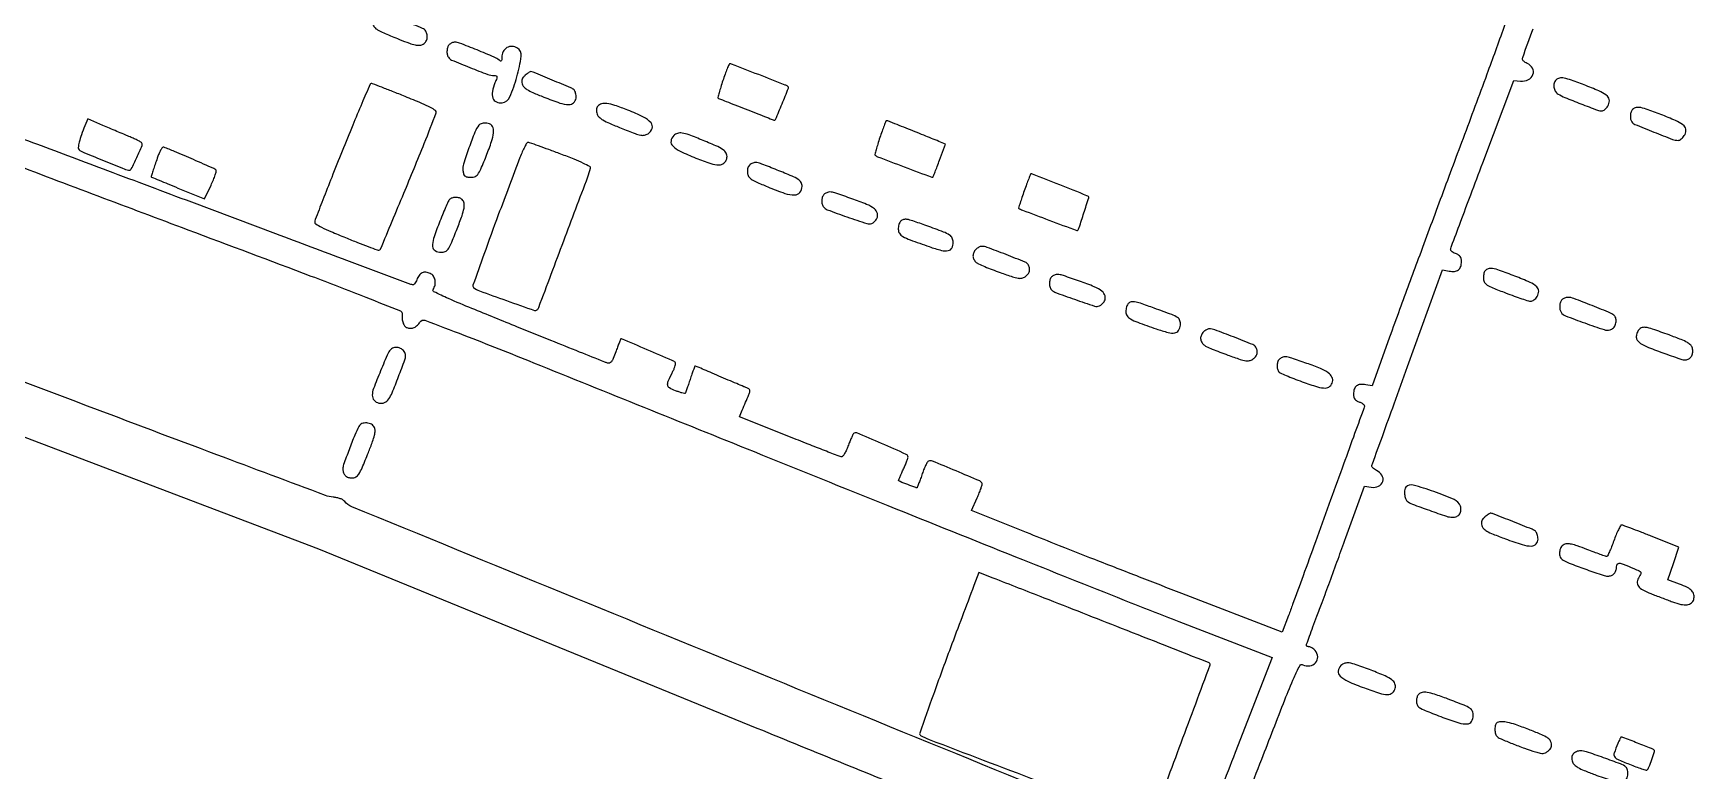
# Model space of a CAD drawing. Header units: metres. Extents: x 244 to 6504, y 133 to 4776.
# Drawn here: x 2730 to 3293, y 1086 to 1335 of the extents above; entities that cross this region are included whole.
import ezdxf

# ---------------------------------------------------------------- set-up
doc = ezdxf.new("R2010")
doc.units = ezdxf.units.M
doc.header["$MEASUREMENT"] = 0

msp = doc.modelspace()

# ---------------------------------------------------------------- linework, layer by layer
for points in [[(2911.41, 1862.55, -0.000024), (2956.38, 1844.42, -0.000034), (2996.66, 1828.17, -0.00002), (3030.58, 1814.48, -0.00043), (3040.7, 1810.39), (3055.4, 1804.43), (3055.28, 1801.76, 0.059155), (3055.42, 1799.79, 0.154594), (3056.1, 1798.55, 0.174817), (3057.29, 1798.02, 0.080023), (3059.02, 1798.17, 0.060586), (3059.79, 1798.46, 0.071737), (3060.43, 1798.93, 0.072805), (3060.9, 1799.54, 0.065035), (3061.19, 1800.29, -0.043738), (3061.41, 1800.92, -0.067543), (3061.71, 1801.4, -0.092998), (3062.04, 1801.68, -0.217506), (3062.36, 1801.71, -0.004707), (3073.43, 1797.58, -0.000015), (3212.47, 1744.26, -0.000001), (3356.48, 1689.04, -0.090549)], [(3360.94, 1697.34, -0.000001), (3222.9, 1750.06, -0.000075), (3098.13, 1797.73, -0.00214), (3065.96, 1810.18, -0.073954), (3065.43, 1810.49, -0.171769), (3065.19, 1810.87, -0.119206), (3065.2, 1811.42, -0.027546), (3065.48, 1812.31, 0.160032), (3065.58, 1814.51, 0.149546)], [(2390.74, 4302.36, -0.000001), (2436.6, 4383.87, -0.253439)], [(5649.78, 2908.29, -0.000001), (5592.12, 2927.27, -0.000136)], [(2358.85, 2292.47, -0.000002), (2402.87, 2275.77, -0.000001), (2455, 2255.99, -0.000469)], [(2661.8, 3304.26, -0.000001), (2697.55, 3290.75, -0.000089)], [(2166.88, 2385.74, -0.000003), (2059.01, 2428.09, -0.099946)], [(2836.31, 1902.63, -0.000001), (2798.12, 1918.05, -0.081722)], [(2910.82, 2101.23, -0.000002), (2871.64, 2116.15, -0.08954)], [(3230.73, 1349.49, -0.000378), (3226.13, 1336.57, -0.002685), (3220.38, 1320.74, -0.001067), (3212.34, 1299.07, 0.000426), (3204.66, 1278.48, 0.000466), (3197.25, 1258.49, 0.000435), (3190.94, 1241.37, 0.002329), (3187.55, 1232.01), (3181.68, 1215.59), (3179.48, 1215.99, 0.065657), (3177.68, 1216.08, 0.143565), (3176.41, 1215.58, 0.152899), (3175.65, 1214.51, 0.07782), (3175.39, 1212.86, 0.046478), (3175.48, 1211.83, 0.112616), (3175.79, 1211.13, 0.105961), (3176.37, 1210.61, 0.038332), (3177.39, 1210.14, -0.031429), (3178.27, 1209.74, -0.086458), (3178.81, 1209.32, -0.13643), (3179.04, 1208.87, -0.142854), (3179, 1208.38, 0.005702), (3178.7, 1207.58, 0.000022), (3175.34, 1198.32, 0.000112), (3171.54, 1187.83, 0.000071), (3167.1, 1175.57, -0.00032), (3162.54, 1162.98, -0.000416), (3158.34, 1151.45, -0.00031), (3154.81, 1141.79, -0.003796), (3153.43, 1138.11), (3151.26, 1132.46), (3117.45, 1145.52, -0.000714), (3103.14, 1151.07, -0.000614), (3088.11, 1156.94, -0.000618), (3074.48, 1162.31, -0.001781), (3065.05, 1166.08), (3046.45, 1173.58), (3048.36, 1177.79, 0.009112), (3049.07, 1179.45, 0.012973), (3049.64, 1180.95, 0.008954), (3050.05, 1182.21, 0.156703), (3050.04, 1182.63, 0.214392), (3049.24, 1183.5, 0.002108), (3041.22, 1186.89, 0.002288), (3033.21, 1190.2, 0.190529), (3031.91, 1190.21, 0.17587), (3031.53, 1189.88, 0.015036), (3030.93, 1188.72, 0.01844), (3030.28, 1187.24, 0.013223), (3029.67, 1185.55, -0.005109), (3029.1, 1183.88, -0.008274), (3028.57, 1182.48, -0.002863), (3028.1, 1181.29, -0.305113), (3027.96, 1181.2, -0.090652), (3027.59, 1181.27, -0.000796), (3024.92, 1182.28, -0.001117), (3022.32, 1183.28, -0.061744), (3021.86, 1183.53, -0.343831), (3021.82, 1183.66, -0.002878), (3022.22, 1184.67, -0.00844), (3022.72, 1185.85, -0.005148), (3023.34, 1187.23, 0.007326), (3023.98, 1188.66, 0.009549), (3024.52, 1189.98, 0.007487), (3024.93, 1191.09, 0.082603), (3025.01, 1191.56, 0.299043), (3024.42, 1192.48, 0.00238), (3016.08, 1196.12, 0.002361), (3007.7, 1199.69, 0.304817), (3006.65, 1199.49, 0.084532), (3006.4, 1199.13, 0.006245), (3005.89, 1198.04, 0.00854), (3005.32, 1196.72, 0.006371), (3004.74, 1195.24, -0.017071), (3004.08, 1193.67, -0.036631), (3003.44, 1192.52, -0.048088), (3002.87, 1191.8, -0.258218), (3002.4, 1191.66, -0.03983), (3001.73, 1191.86, -0.000366), (2996.86, 1193.75, -0.001244), (2991.26, 1195.95, -0.000804), (2984.79, 1198.51), (2968.08, 1205.17), (2969.06, 1207.43, 0.001133), (2971.32, 1212.68, 0.052128), (2971.66, 1213.8, 0.275947), (2971.45, 1214.4, 0.0793), (2970.55, 1214.93, -0.006473), (2969.59, 1215.32, -0.000573), (2967.18, 1216.34, -0.000749), (2964.31, 1217.56, -0.000584), (2961.2, 1218.9, 0.000947), (2958.18, 1220.19, 0.001524), (2955.6, 1221.28, 0.000237), (2953.31, 1222.24, 0.099216), (2953.14, 1222.27, 0.309986), (2953.02, 1222.19, 0.001904), (2952.55, 1220.96, 0.006731), (2952.03, 1219.51, 0.00413), (2951.45, 1217.8, -0.002651), (2950.87, 1216.07, -0.004001), (2950.35, 1214.56, -0.001618), (2949.88, 1213.28, -0.091254), (2949.76, 1213.07, -0.279267), (2949.56, 1213, -0.008797), (2948.71, 1213.22, -0.014756), (2947.68, 1213.54, -0.009407), (2946.51, 1213.96, -0.038711), (2944.5, 1214.91, -0.234994), (2943.88, 1215.84, -0.13843), (2944.08, 1217.21, -0.011296), (2945.66, 1220.53, 0.023173), (2946.12, 1221.54, 0.033874), (2946.42, 1222.48, 0.036073), (2946.54, 1223.23, 0.240983), (2946.41, 1223.57, 0.079406), (2945.39, 1224.21, 0.0007), (2937, 1227.78, 0.000228), (2928.27, 1231.47, 0.362573), (2927.97, 1231.37, 0.054242), (2927.9, 1231.24, 0.000364), (2927.45, 1230.04, 0.001433), (2926.93, 1228.66, 0.000915), (2926.34, 1227.06, -0.009893), (2925.47, 1224.83, -0.060543), (2924.87, 1223.76, -0.146017), (2924.28, 1223.31, -0.167942), (2923.58, 1223.29, -0.018176), (2922.63, 1223.63, -0.000112), (2914.16, 1227.02, -0.000461), (2904.48, 1230.9, -0.000294), (2893.24, 1235.43, -0.00125), (2877.77, 1241.71, -0.007745), (2869.89, 1245.08, -0.006482), (2864.97, 1247.35, -0.449399), (2864.74, 1248.14, 0.093661), (2865.34, 1249.63, 0.093166), (2865.34, 1251.25, 0.102143), (2864.78, 1252.64, 0.139646), (2863.76, 1253.51, 0.077226), (2862.26, 1253.93, 0.138808), (2861.01, 1253.73, 0.130582), (2859.99, 1252.89, 0.064592), (2859.2, 1251.4, -0.032153), (2858.86, 1250.66, -0.049501), (2858.47, 1250.07, -0.063676), (2858.08, 1249.7, -0.252079), (2857.77, 1249.66, 0.000126), (2857.22, 1249.86), (2835.59, 1257.96, 0.000001), (2811.6, 1266.94), (2783.23, 1277.56, -0.000178), (2754.89, 1288.17, -0.000296), (2730.99, 1297.16, -0.000009), (2709.35, 1305.3, -0.103266)], [(2724.87, 2153.38, -0.00001), (2851.52, 2105.29, -0.308463)], [(3433.83, 1894.18, -0.000012), (3289.85, 1953, -0.000025), (3146.63, 2011.53, -0.11823)], [(2592.86, 1267.89, -0.000002), (2552.45, 1283.32, -0.105537)], [(2535.59, 1289.9, -0.000004), (2496.83, 1304.97, -0.000295)], [(3121.11, 1058.8, -0.000012), (2978.85, 1116.92, -0.000024), (2837.26, 1174.78, -0.126636), (2834.9, 1176.54, 0.087599), (2834.29, 1177.07, 0.045304), (2833.38, 1177.51, 0.039193), (2832.23, 1177.84, 0.028537), (2830.93, 1178.04, -0.066973), (2828.35, 1178.63, -0.000154), (2791.71, 1192.34, -0.000926), (2747.74, 1208.91, -0.000419), (2690.2, 1230.77, -0.000083), (2637.37, 1250.91, -0.000137)], [(2582, 1359.84, -0.000007), (2591.28, 1384.3, -0.000479)], [(2250.89, 1382.21, -0.000332), (2399.35, 1324.28, 0.000776), (2460.66, 1300.42, 0.000421), (2536.12, 1271.26, 0.000419), (2612.97, 1241.71, 0.000663), (2678.9, 1216.52), (2825.96, 1160.57), (2974.01, 1100.1, 0.000269), (3032.55, 1076.22, 0.000355), (3085.97, 1054.52, 0.000255)], [(3131.65, 1056.77, -0.000016), (3135.33, 1066.26, -0.000081), (3139.5, 1077.02, -0.000051), (3144.38, 1089.59, -0.000779), (3152.2, 1109.65, -0.00966), (3155.33, 1117.21, -0.018194), (3157.23, 1121.16, -0.416137), (3158.32, 1121.5, 0.159874), (3160.62, 1121.09, 0.18012), (3162.58, 1122.16, 0.191646), (3163.29, 1124.19, 0.175105), (3162.45, 1126.25, 0.034088), (3161.93, 1126.74, 0.034485), (3161.36, 1127.16, 0.03665), (3160.81, 1127.45, 0.104001), (3160.38, 1127.54, -0.054557), (3160.04, 1127.58, -0.074226), (3159.75, 1127.69, -0.093816), (3159.56, 1127.85, -0.172237), (3159.49, 1128.05, -0.08617), (3159.56, 1128.42, -0.00077), (3160.53, 1131.12, -0.002626), (3161.67, 1134.23, -0.001689), (3163.02, 1137.82, 0.002204), (3164.8, 1142.54, 0.000744), (3167.35, 1149.45, 0.00074), (3170.15, 1157.08, 0.000849), (3172.79, 1164.39), (3179.03, 1181.69), (3181.38, 1181.38, 0.139743), (3183.84, 1181.74, 0.215782), (3185.24, 1183.32, 0.218378), (3184.97, 1185.41, 0.141855), (3183.12, 1187.05, -0.037583), (3182.43, 1187.45, -0.054053), (3181.89, 1187.91, -0.068446), (3181.57, 1188.35, -0.215868), (3181.55, 1188.71, 0.004514), (3181.78, 1189.33, 0.00001), (3185.22, 1198.84, 0.000066), (3189.09, 1209.55, 0.000041), (3193.63, 1222.12), (3205.41, 1254.75), (3207.63, 1254.33, 0.067618), (3209.45, 1254.24, 0.142147), (3210.77, 1254.75, 0.151393), (3211.55, 1255.85, 0.080264), (3211.82, 1257.52, 0.046362), (3211.73, 1258.54, 0.112097), (3211.43, 1259.24, 0.106043), (3210.84, 1259.76, 0.03888), (3209.84, 1260.23, -0.033751), (3208.98, 1260.62, -0.08078), (3208.43, 1261.05, -0.121352), (3208.17, 1261.51, -0.148), (3208.19, 1262, -0.009985), (3208.46, 1262.78, -0.000047), (3211.5, 1270.89, -0.000221), (3214.95, 1280.09, -0.00014), (3218.99, 1290.83), (3229.45, 1318.65), (3231.78, 1318.47, 0.130918), (3234.41, 1318.96, 0.196839), (3235.96, 1320.67, 0.223235), (3235.77, 1322.79, 0.15483), (3233.96, 1324.43, -0.035107), (3233.35, 1324.76, -0.043263), (3232.83, 1325.16, -0.048922), (3232.48, 1325.55, -0.164636), (3232.37, 1325.88, -0.08325), (3232.48, 1326.44, -0.000128), (3236.03, 1336.14, -0.001028)], [(2720.46, 1291.45, 0.000264), (2751.58, 1279.71, 0.000286), (2781.91, 1268.3, -0.000424), (2823.46, 1252.67, -0.003629), (2842.01, 1245.51, -0.001971), (2853.64, 1240.88, -0.339444), (2854.28, 1239.79, 0.049799), (2854.25, 1238.26, 0.063845), (2854.54, 1236.88, 0.07615), (2855.09, 1235.82, 0.142878), (2855.85, 1235.25, 0.099128), (2857.07, 1235.04, 0.093406), (2858.3, 1235.31, 0.08854), (2859.4, 1236.03, 0.078273), (2860.24, 1237.11, -0.37162), (2861.89, 1237.72, -0.003401), (2875.12, 1232.7, -0.003331), (2898.59, 1223.42, -0.000178), (2973.02, 1193.4, 0.000426), (3018.19, 1175.2, 0.00049), (3061.33, 1157.91, 0.00044), (3097.94, 1143.32, 0.002841), (3116.46, 1136.08), (3147.95, 1123.97), (3135.45, 1091.81, -0.000834), (3130.62, 1079.44, -0.001347)]]:
    msp.add_lwpolyline(points, format="xyb")
for points in [[(2844.97, 1340.71, 0.128172), (2844.32, 1339.61, 0.105458), (2844.23, 1338.24, 0.102069), (2844.71, 1336.92, 0.112338), (2845.66, 1335.94, 0.03327), (2846.59, 1335.43, 0.004851), (2848.53, 1334.54, 0.005469), (2850.85, 1333.54, 0.004664), (2853.33, 1332.53, 0.006611), (2856.72, 1331.23, 0.033697), (2858.65, 1330.66, 0.063522), (2859.99, 1330.54, 0.098139), (2861.11, 1330.81, 0.118974), (2862.09, 1331.57, 0.107831), (2862.65, 1332.73, 0.102974), (2862.7, 1334.06, 0.099365), (2862.21, 1335.32, 0.152522), (2861.16, 1336.21, 0.003432), (2854.99, 1338.76, 0.004929), (2848.95, 1341.14, 0.091569), (2846.94, 1341.51, 0.056921), (2846.43, 1341.45, 0.038868), (2845.88, 1341.27, 0.039106), (2845.36, 1341.02, 0.061634)], [(2870.14, 1330.78, 0.115957), (2869.62, 1329.94, 0.064322), (2869.39, 1328.75, 0.063027), (2869.46, 1327.5, 0.095689), (2869.86, 1326.5, 0.153011), (2870.95, 1325.57, 0.003754), (2877.12, 1323.04, 0.00541), (2883.16, 1320.69, 0.090279), (2885.27, 1320.31, -0.051011), (2886.01, 1320.23, -0.319006), (2886.26, 1319.97, -0.125039), (2886.19, 1319.43, -0.007483), (2885.58, 1317.91, 0.053073), (2884.7, 1314.94, 0.133055), (2884.88, 1312.7, 0.203865), (2886.06, 1311.43, 0.141514), (2888.02, 1311.15, 0.261269), (2890.59, 1313.12, 0.033709), (2892.98, 1319.89, 0.033433), (2894.44, 1326.88, 0.294493), (2893.17, 1329.61, 0.130456), (2891.38, 1330.18, 0.146277), (2889.62, 1329.74, 0.141233), (2888.36, 1328.39, 0.118962), (2887.89, 1326.48, -0.018238), (2887.86, 1325.6, -0.175879), (2887.71, 1325.27, -0.332471), (2887.45, 1325.23, -0.052619), (2886.99, 1325.54, 0.07346), (2885.29, 1326.57, 0.00406), (2879.53, 1328.95, 0.003448), (2873.66, 1331.27, 0.092608), (2872.02, 1331.57, 0.061119), (2871.55, 1331.51, 0.039092), (2871.02, 1331.34, 0.038905), (2870.53, 1331.08, 0.057412)], [(2962.5, 1318.6, 0.00422), (2961.8, 1316.41, 0.006846), (2961.25, 1314.53, 0.002005), (2960.81, 1312.91, 0.295202), (2960.87, 1312.74, 0.076311), (2961.06, 1312.62, 0.000252), (2963.65, 1311.59, 0.001394), (2966.59, 1310.43, 0.000872), (2970.04, 1309.08, -0.000147), (2973.52, 1307.73, -0.000218), (2976.56, 1306.54, -0.000095), (2979.17, 1305.52, -0.004403), (2979.7, 1305.31, 0.409391), (2980.28, 1305.55, 0.003008), (2982.49, 1310.77, 0.003056), (2984.64, 1316.02, 0.353629), (2984.43, 1316.68, 0.055437), (2983.57, 1317.13, 0.000283), (2974.6, 1320.63, 0.000174), (2965.46, 1324.18, 0.092752), (2964.87, 1324.29, 0.295674), (2964.6, 1324.11, 0.00629), (2963.96, 1322.62, 0.012424), (2963.24, 1320.78, 0.007794)], [(2834, 1294.8, 0.001138), (2830.47, 1285.97, 0.001787), (2827.49, 1278.37, 0.000442), (2824.91, 1271.7, 0.06997), (2824.73, 1270.93, 0.287147), (2825.06, 1270.27, 0.017562), (2827.08, 1269.14, 0.016542), (2830.2, 1267.68, 0.004731), (2835.13, 1265.62, 0.002492), (2839.21, 1263.99, 0.003791), (2842.77, 1262.61, 0.00143), (2845.83, 1261.46, 0.094066), (2846.39, 1261.37, 0.297304), (2846.96, 1261.76, 0.000187), (2854.81, 1280.6, 0.002266), (2861.72, 1297.42, 0.009101), (2865.71, 1307.79, 0.33725), (2865.49, 1308.52, 0.034628), (2863.85, 1309.52, 0.020258), (2860.88, 1310.92, 0.003634), (2855.22, 1313.26, 0.001851), (2851.01, 1314.94, 0.002884), (2847.37, 1316.36, 0.000831), (2844.2, 1317.57, 0.097167), (2843.76, 1317.65, 0.292965), (2843.44, 1317.43, 0.000493), (2840.65, 1310.93, 0.003351), (2837.56, 1303.55, 0.002039)], [(2895.82, 1320.42, 0.04275), (2895.12, 1319.75, 0.0916), (2894.73, 1319.11, 0.097356), (2894.62, 1318.4, 0.05294), (2894.74, 1317.52, 0.125679), (2895.29, 1316.51, 0.069459), (2896.37, 1315.62, 0.034869), (2898.33, 1314.61, 0.00646), (2902.07, 1313.05, 0.013583), (2907.44, 1311.06, 0.075179), (2910.47, 1310.52, 0.194532), (2912.13, 1311.13, 0.18524), (2912.94, 1312.75, 0.041129), (2912.95, 1313.58, 0.042201), (2912.82, 1314.4, 0.045841), (2912.59, 1315.09, 0.115702), (2912.27, 1315.51, 0.072879), (2911.19, 1316.16, 0.001296), (2904.91, 1318.8, 0.001001), (2898.52, 1321.45, 0.098003), (2897.56, 1321.64, 0.146339), (2897.41, 1321.59, 0.006724), (2896.95, 1321.28, 0.010705), (2896.41, 1320.89, 0.007429)], [(3243.75, 1318.85, 0.128097), (3243.1, 1317.75, 0.105571), (3243.01, 1316.38, 0.102272), (3243.49, 1315.06, 0.112715), (3244.45, 1314.09, 0.045503), (3246.67, 1312.94, 0.004856), (3252.08, 1310.79, 0.003159), (3257.71, 1308.66, 0.089053), (3259.24, 1308.39, 0.128772), (3259.66, 1308.5, 0.043511), (3260.19, 1308.86, 0.039863), (3260.73, 1309.38, 0.036312), (3261.21, 1310, 0.145042), (3261.75, 1311.81, 0.207876), (3261.1, 1313.33, 0.08348), (3258.83, 1314.84, 0.012996), (3253.84, 1316.92, 0.005703), (3248.92, 1318.77, 0.039506), (3246.44, 1319.45, 0.092725), (3244.9, 1319.45, 0.152294)], [(2747.14, 1303.33, 0.014032), (2745.99, 1300.36, 0.026184), (2745.26, 1297.88, 0.026826), (2744.91, 1295.98, 0.250629), (2745.2, 1295.23, 0.081117), (2746.12, 1294.65, 0.000854), (2753.16, 1291.76, 0.001653), (2759.88, 1289.03, 0.036785), (2761.89, 1288.39, 0.344063), (2762.83, 1288.81, 0.011611), (2764.75, 1292.71, 0.011749), (2766.48, 1296.7, 0.321701), (2766.23, 1297.75, 0.061563), (2765.84, 1298.01, 0.00532), (2764.77, 1298.54, 0.006946), (2763.47, 1299.14, 0.005336), (2762.03, 1299.76, -0.000845), (2760.28, 1300.5, -0.000371), (2757.95, 1301.48, -0.000367), (2755.49, 1302.53, -0.000493), (2753.25, 1303.49), (2748.12, 1305.69)], [(2920.32, 1310, 0.070188), (2919.97, 1309.43, 0.080696), (2919.81, 1308.81, 0.070255), (2919.85, 1308.11, 0.039156), (2920.07, 1307.28, 0.121184), (2920.74, 1306.28, 0.054339), (2922.02, 1305.34, 0.02976), (2924.22, 1304.24, 0.006391), (2928.14, 1302.61, 0.003614), (2932.85, 1300.77, 0.040025), (2934.79, 1300.2, 0.104765), (2936.04, 1300.21, 0.092254), (2937.25, 1300.71, 0.169395), (2938.61, 1302.48, 0.263059), (2938.25, 1304.32, 0.100865), (2935.67, 1306.33, 0.021532), (2930.45, 1308.64, 0.010872), (2926.02, 1310.26, 0.048916), (2923.34, 1310.89, 0.095647), (2921.57, 1310.79, 0.159034)], [(3269.59, 1308.92, 0.116012), (3269.07, 1308.08, 0.063975), (3268.83, 1306.89, 0.063148), (3268.9, 1305.65, 0.101962), (3269.3, 1304.68, 0.148705), (3270.3, 1303.86, 0.002695), (3276.76, 1301.25, 0.00389), (3283.07, 1298.8, 0.091033), (3284.96, 1298.45, 0.1189), (3285.43, 1298.56, 0.046241), (3285.99, 1298.92, 0.042429), (3286.56, 1299.45, 0.040756), (3287.04, 1300.06, 0.145897), (3287.57, 1301.84, 0.207028), (3286.93, 1303.33, 0.082265), (3284.69, 1304.83, 0.012585), (3279.73, 1306.93, 0.005957), (3274.83, 1308.8, 0.039849), (3272.32, 1309.51, 0.092153), (3270.75, 1309.52, 0.153897)], [(2880.16, 1303.62, 0.070705), (2878.79, 1301.22, 0.010043), (2876.81, 1295.9, 0.008517), (2875, 1290.46, 0.10033), (2874.78, 1288.26, 0.035375), (2874.97, 1287.14, 0.136688), (2875.31, 1286.53, 0.137683), (2875.91, 1286.19, 0.036094), (2877.02, 1286, 0.094913), (2878.65, 1286.15, 0.162317), (2879.77, 1286.91, 0.062006), (2880.83, 1288.76, 0.005493), (2882.86, 1293.74, 0.016437), (2884.65, 1298.75, 0.077492), (2885.12, 1301.76, 0.184303), (2884.48, 1303.46, 0.188594), (2882.87, 1304.28, 0.0411), (2882.04, 1304.29, 0.043164), (2881.23, 1304.17, 0.047206), (2880.56, 1303.93, 0.121355)], [(2945.9, 1300.06, 0.164418), (2945, 1298.24, 0.23301), (2945.57, 1296.56, 0.087999), (2948.08, 1294.79, 0.015265), (2953.43, 1292.49, 0.013568), (2958.4, 1290.67, 0.074374), (2961.21, 1290.18, 0.175543), (2962.86, 1290.73, 0.165252), (2963.82, 1292.22, 0.137479), (2963.78, 1293.8, 0.153369), (2962.91, 1295.05, 0.060956), (2960.77, 1296.33, 0.007882), (2955.85, 1298.43, 0.006792), (2951.09, 1300.29, 0.049211), (2948.72, 1300.92, 0.114034), (2947.18, 1300.82, 0.124081)], [(3015.49, 1299.39, 0.004395), (3014.8, 1297.2, 0.007068), (3014.25, 1295.31, 0.002218), (3013.81, 1293.69, 0.270194), (3013.86, 1293.49, 0.103055), (3014.7, 1292.95, 0.000554), (3023.74, 1289.51, 0.000246), (3033.03, 1286, 0.294812), (3033.41, 1286.08, 0.102056), (3033.54, 1286.29, 0.001218), (3034.16, 1287.85, 0.003604), (3034.85, 1289.66, 0.002341), (3035.63, 1291.76), (3037.61, 1297.19), (3035.46, 1298.09, 0.002812), (3030.35, 1300.17, 0.00178), (3024.38, 1302.55, 0.000249), (3018.2, 1304.99, 0.093918), (3017.73, 1305.07, 0.304096), (3017.53, 1304.94, 0.003632), (3016.91, 1303.41, 0.009354), (3016.23, 1301.57, 0.005796)], [(2771.19, 1291.34, 0.002228), (2770.52, 1289.36, 0.003687), (2769.98, 1287.69, 0.00056), (2769.51, 1286.21, 0.346836), (2769.54, 1286.13, 0.036727), (2769.63, 1286.08, 0.000026), (2772.24, 1285, 0.00031), (2775.16, 1283.79, 0.00019), (2778.59, 1282.37), (2787.54, 1278.67), (2789.74, 1283.34, 0.012705), (2790.55, 1285.16, 0.019777), (2791.14, 1286.78, 0.014814), (2791.52, 1288.1, 0.284136), (2791.4, 1288.49, 0.07579), (2790.71, 1288.92, 0.000448), (2783.79, 1291.95, 0.001935), (2777.44, 1294.68, 0.009531), (2773.83, 1296.14, 0.318956), (2773.34, 1296.02, 0.04964), (2772.74, 1295.14, 0.032273), (2772.04, 1293.64, 0.010429)], [(2894.01, 1292.65, 0.001243), (2886.71, 1273.3, 0.003694), (2881.85, 1259.98, 0.000862), (2878.16, 1249.6, 0.309044), (2878.36, 1248.85, 0.090162), (2880.37, 1247.67, 0.00279), (2889.42, 1244.4, 0.001183), (2898.97, 1241.04, 0.294222), (2899.82, 1241.24, 0.100753), (2900.36, 1242.1, 0.000092), (2908.81, 1264.54, 0.000281), (2916.93, 1286.12, 0.031249), (2917.83, 1289.06, 0.341001), (2917.58, 1289.6, 0.011918), (2915.41, 1290.69, 0.014805), (2912.3, 1292.06, 0.00527), (2907.77, 1293.83, 0.002052), (2903.78, 1295.32, 0.003103), (2900.29, 1296.59, 0.001205), (2897.29, 1297.65, 0.073462), (2896.73, 1297.75, 0.27342), (2896.34, 1297.55, 0.014248), (2895.61, 1296.27, 0.019266), (2894.81, 1294.62, 0.012477)], [(2971.76, 1290.3, 0.07805), (2971.26, 1289.8, 0.075243), (2970.94, 1289.17, 0.066537), (2970.78, 1288.4, 0.043849), (2970.81, 1287.49, 0.103518), (2971.2, 1286.31, 0.110713), (2972.03, 1285.41, 0.046467), (2973.71, 1284.47, 0.005436), (2977.65, 1282.77, 0.016249), (2983.43, 1280.57, 0.086479), (2986.76, 1280.04, 0.221995), (2988.52, 1280.9, 0.172432), (2989.25, 1282.93, 0.130066), (2988.9, 1284.25, 0.119374), (2987.93, 1285.28, 0.045027), (2985.85, 1286.38, 0.004825), (2980.79, 1288.45, 0.00223), (2975.65, 1290.47, 0.042031), (2973.99, 1290.96, 0.132078), (2972.91, 1290.9, 0.077167)], [(3064.23, 1281.4, 0.002077), (3063.46, 1279.18, 0.003439), (3062.84, 1277.29, 0.000488), (3062.3, 1275.62, 0.345386), (3062.33, 1275.54, 0.048143), (3063.63, 1274.9, 0.000563), (3072.58, 1271.54, 0.000118), (3082.01, 1268.01, 0.325905), (3082.26, 1268.08, 0.087732), (3082.77, 1269.03, 0.001986), (3084.36, 1273.94, 0.000786), (3086.01, 1279.11, 0.30701), (3085.91, 1279.46, 0.076926), (3085.38, 1279.78, 0.000152), (3076.21, 1283.43, 0.000125), (3067, 1287.09, 0.094878), (3066.5, 1287.19, 0.30704), (3066.37, 1287.1, 0.001407), (3065.73, 1285.49, 0.005759), (3065.03, 1283.62, 0.003525)], [(2870.16, 1278.41, 0.0645), (2869.79, 1277.8, 0.003544), (2868.88, 1275.74, 0.005448), (2867.84, 1273.27, 0.003952), (2866.73, 1270.49, 0.013715), (2864.86, 1265.28, 0.095006), (2864.52, 1262.6, 0.249375), (2865.37, 1261.23, 0.133487), (2867.34, 1260.69, 0.087801), (2868.81, 1260.95, 0.155707), (2869.77, 1261.7, 0.052998), (2870.7, 1263.41, 0.003489), (2872.81, 1268.64, 0.008602), (2874.46, 1273.03, 0.042694), (2875.13, 1275.58, 0.085727), (2875.13, 1277.25, 0.155004), (2874.51, 1278.44, 0.121677), (2873.56, 1279.02, 0.077325), (2872.27, 1279.21, 0.079154), (2871.01, 1279, 0.142578)], [(2997.03, 1280.51, 0.14111), (2996.31, 1279.76, 0.086104), (2995.93, 1278.58, 0.080439), (2995.96, 1277.26, 0.096257), (2996.41, 1276.1, 0.163721), (2997.73, 1275.04, 0.004989), (3004.4, 1272.63, 0.004819), (3011.14, 1270.35, 0.172433), (3012.77, 1270.39, 0.068049), (3013.21, 1270.63, 0.034477), (3013.69, 1271.05, 0.033469), (3014.14, 1271.55, 0.04241), (3014.48, 1272.08, 0.191006), (3014.68, 1273.79, 0.160551), (3013.67, 1275.32, 0.069738), (3011.04, 1276.86, 0.014743), (3006.06, 1278.75, 0.001321), (3000.62, 1280.62, 0.033896), (2999.11, 1281.02, 0.117216), (2998.14, 1280.98, 0.063308)], [(3022.5, 1271.16, 0.088223), (3022.19, 1270.72, 0.036374), (3021.94, 1270.04, 0.034552), (3021.76, 1269.26, 0.037476), (3021.71, 1268.47, 0.145334), (3022.12, 1267.08, 0.120715), (3023.25, 1266.02, 0.040832), (3025.74, 1264.87, 0.003728), (3032.16, 1262.58, 0.019364), (3036.28, 1261.33, 0.108225), (3038.58, 1261.23, 0.233499), (3039.79, 1262.12, 0.120425), (3040.25, 1264, 0.110225), (3039.93, 1265.47, 0.143821), (3039.02, 1266.5, 0.049345), (3036.97, 1267.52, 0.003942), (3031.3, 1269.62, 0.00372), (3026.6, 1271.28, 0.039927), (3024.65, 1271.79, 0.112417), (3023.47, 1271.73, 0.128302)], [(3047.92, 1261.64, 0.087795), (3047.17, 1260.56, 0.116054), (3046.93, 1259.4, 0.117967), (3047.23, 1258.26, 0.092802), (3048.04, 1257.26, 0.068752), (3048.83, 1256.76, 0.007038), (3050.88, 1255.85, 0.008678), (3053.37, 1254.85, 0.006822), (3056.1, 1253.84, 0.00435), (3060.29, 1252.41, 0.038775), (3062.18, 1251.93, 0.092753), (3063.41, 1251.96, 0.094493), (3064.54, 1252.42, 0.079473), (3065.48, 1253.28, 0.108634), (3065.99, 1254.3, 0.112471), (3066.01, 1255.42, 0.089906), (3065.55, 1256.54, 0.156831), (3064.59, 1257.33, 0.002612), (3058.08, 1259.91, 0.003976), (3051.74, 1262.33, 0.089291), (3049.81, 1262.68, 0.089888), (3049.41, 1262.61, 0.03602), (3048.9, 1262.37, 0.034181), (3048.38, 1262.04, 0.036546)], [(3219.81, 1254.44, 0.083975), (3219.52, 1253.94, 0.038775), (3219.31, 1253.22, 0.036982), (3219.2, 1252.41, 0.042275), (3219.23, 1251.63, 0.11858), (3219.64, 1250.49, 0.10776), (3220.54, 1249.62, 0.042603), (3222.37, 1248.69, 0.004748), (3226.73, 1246.97, 0.004563), (3229.6, 1245.9, 0.006249), (3232.21, 1245, 0.004192), (3234.41, 1244.28, 0.070737), (3235.16, 1244.16, 0.112689), (3235.67, 1244.26, 0.049721), (3236.28, 1244.61, 0.045759), (3236.87, 1245.13, 0.045907), (3237.36, 1245.74, 0.14618), (3237.89, 1247.54, 0.209934), (3237.23, 1249.04, 0.082047), (3234.95, 1250.53, 0.012259), (3229.86, 1252.63, 0.004778), (3224.66, 1254.56, 0.04216), (3222.29, 1255.2, 0.113182), (3220.87, 1255.13, 0.152576)], [(3073.87, 1252.69, 0.14111), (3073.15, 1251.94, 0.086104), (3072.77, 1250.76, 0.080439), (3072.8, 1249.43, 0.096257), (3073.25, 1248.28, 0.163721), (3074.57, 1247.21, 0.004989), (3081.25, 1244.81, 0.004819), (3087.99, 1242.53, 0.172433), (3089.61, 1242.57, 0.068049), (3090.05, 1242.81, 0.034477), (3090.54, 1243.23, 0.033469), (3090.99, 1243.73, 0.04241), (3091.33, 1244.25, 0.191006), (3091.52, 1245.96, 0.160551), (3090.51, 1247.5, 0.069738), (3087.89, 1249.04, 0.014743), (3082.91, 1250.93, 0.001321), (3077.46, 1252.8, 0.033896), (3075.95, 1253.2, 0.117216), (3074.98, 1253.16, 0.063308)], [(3099.34, 1243.34, 0.088223), (3099.04, 1242.9, 0.036374), (3098.78, 1242.22, 0.034552), (3098.61, 1241.43, 0.037476), (3098.55, 1240.65, 0.144028), (3098.96, 1239.26, 0.121086), (3100.07, 1238.21, 0.041563), (3102.52, 1237.07, 0.003895), (3108.78, 1234.84, 0.018995), (3112.79, 1233.61, 0.101561), (3115.06, 1233.49, 0.212043), (3116.34, 1234.3, 0.122896), (3116.97, 1236.04, 0.107695), (3116.79, 1237.58, 0.16749), (3115.98, 1238.62, 0.053914), (3114, 1239.63, 0.003762), (3108.14, 1241.8, 0.00372), (3103.44, 1243.46, 0.039927), (3101.49, 1243.97, 0.112417), (3100.31, 1243.91, 0.128302)], [(3245.74, 1244.66, 0.116009), (3245.22, 1243.82, 0.063983), (3244.98, 1242.63, 0.063141), (3245.05, 1241.4, 0.10173), (3245.45, 1240.42, 0.15408), (3246.92, 1239.24, 0.006175), (3253.42, 1236.82, 0.006502), (3259.96, 1234.57, 0.142087), (3261.96, 1234.5, 0.148232), (3263.08, 1235.17, 0.102356), (3263.84, 1236.46, 0.103251), (3264.02, 1237.93, 0.153546), (3263.53, 1239.12, 0.120956), (3262.17, 1240.13, 0.004099), (3255.93, 1242.68, 0.005018), (3249.75, 1245.08, 0.090273), (3247.67, 1245.46, 0.058861), (3247.18, 1245.4, 0.038998), (3246.63, 1245.22, 0.039037), (3246.13, 1244.97, 0.059632)], [(3124.76, 1233.82, 0.087824), (3124.01, 1232.74, 0.116011), (3123.77, 1231.57, 0.117626), (3124.07, 1230.43, 0.092047), (3124.88, 1229.43, 0.069241), (3125.68, 1228.92, 0.007151), (3127.72, 1228.02, 0.008791), (3130.2, 1227.01, 0.00692), (3132.92, 1226, 0.004309), (3137.13, 1224.55, 0.039359), (3139, 1224.09, 0.094611), (3140.23, 1224.11, 0.092379), (3141.37, 1224.59, 0.078472), (3142.32, 1225.45, 0.108788), (3142.83, 1226.48, 0.113123), (3142.85, 1227.6, 0.090106), (3142.39, 1228.71, 0.156831), (3141.43, 1229.51, 0.002612), (3134.92, 1232.09, 0.003976), (3128.58, 1234.51, 0.089291), (3126.65, 1234.86, 0.089888), (3126.25, 1234.78, 0.03602), (3125.75, 1234.55, 0.034181), (3125.22, 1234.21, 0.036546)], [(3271.46, 1234.24, 0.053488), (3270.91, 1232.87, 0.116306), (3270.86, 1231.75, 0.129327), (3271.31, 1230.79, 0.074405), (3272.27, 1229.95, 0.049632), (3274.91, 1228.59, 0.007576), (3280.45, 1226.51, 0.004318), (3286.25, 1224.48, 0.131295), (3287.77, 1224.38, 0.121203), (3288.8, 1224.85, 0.107592), (3289.54, 1225.77, 0.097218), (3289.88, 1227, 0.081056), (3289.77, 1228.36, 0.134835), (3289.21, 1229.34, 0.069684), (3288.07, 1230.21, 0.033412), (3285.99, 1231.2, 0.005677), (3281.89, 1232.77, 0.005268), (3276.35, 1234.75, 0.04831), (3273.87, 1235.35, 0.139847), (3272.45, 1235.15, 0.167449)], [(2850.64, 1228.07, 0.126576), (2849.52, 1226.65, 0.00524), (2846.97, 1220.65, 0.006431), (2844.59, 1214.69, 0.091933), (2844.17, 1212.45, 0.174292), (2844.78, 1210.76, 0.165296), (2846.35, 1209.79, 0.15444), (2848.26, 1209.95, 0.152552), (2849.75, 1211.18, 0.047503), (2850.86, 1213.28, 0.004463), (2853.02, 1218.71, 0.002839), (2855.18, 1224.37, 0.093198), (2855.43, 1225.81, 0.158834), (2854.94, 1227.22, 0.122026), (2853.67, 1228.25, 0.120988), (2852.06, 1228.58, 0.154727)], [(3150.71, 1224.87, 0.14111), (3149.99, 1224.11, 0.086104), (3149.61, 1222.93, 0.080439), (3149.64, 1221.61, 0.096257), (3150.1, 1220.46, 0.143119), (3150.58, 1220.03, 0.00623), (3152.65, 1219.1, 0.010162), (3155.18, 1218.05, 0.007033), (3158.07, 1216.98, 0.010943), (3163.22, 1215.27, 0.074302), (3165.86, 1214.87, 0.185932), (3167.37, 1215.44, 0.146511), (3168.29, 1216.95, 0.186693), (3168.11, 1218.54, 0.116534), (3166.86, 1219.98, 0.058046), (3164.25, 1221.43, 0.014103), (3159.62, 1223.2, 0.001871), (3154.53, 1224.95, 0.035821), (3152.91, 1225.38, 0.110766), (3151.86, 1225.34, 0.067945)], [(2839.63, 1201.9, 0.026116), (2838.25, 1198.95, 0.00674), (2836.34, 1194.06, 0.003827), (2834.5, 1189.02, 0.085914), (2834.24, 1187.5, 0.088357), (2834.45, 1186.29, 0.110648), (2835.07, 1185.33, 0.109605), (2836.04, 1184.72, 0.085409), (2837.27, 1184.51, 0.131033), (2838.59, 1184.86, 0.11903), (2839.62, 1185.84, 0.04453), (2840.73, 1187.94, 0.00471), (2842.84, 1193.09, 0.006042), (2844.26, 1196.8, 0.028873), (2844.93, 1198.97, 0.053094), (2845.12, 1200.43, 0.114149), (2844.9, 1201.54, 0.160035), (2843.9, 1202.62, 0.110229), (2842.29, 1203.09, 0.113471), (2840.67, 1202.84, 0.176472)], [(3193.05, 1181.42, 0.172849), (3192.65, 1180.57, 0.045774), (3192.64, 1179.05, 0.04598), (3192.9, 1177.55, 0.159844), (3193.44, 1176.73, 0.077275), (3195.26, 1175.7, 0.004966), (3200.99, 1173.59, 0.00482), (3206.78, 1171.59, 0.080966), (3208.78, 1171.26, 0.098331), (3210.22, 1171.55, 0.14137), (3211.23, 1172.36, 0.142249), (3211.65, 1173.58, 0.100041), (3211.44, 1175.02, 0.204616), (3209.39, 1177.22, 0.020334), (3202.54, 1179.92, 0.018746), (3195.5, 1182.08, 0.267496)], [(3219.75, 1171.38, 0.042746), (3219.04, 1170.7, 0.091635), (3218.66, 1170.06, 0.097372), (3218.55, 1169.35, 0.052894), (3218.67, 1168.47, 0.131359), (3219.24, 1167.45, 0.072647), (3220.37, 1166.58, 0.033934), (3222.46, 1165.58, 0.00545), (3226.67, 1163.97, 0.012435), (3232.35, 1162.02, 0.075069), (3235.42, 1161.54, 0.211095), (3237, 1162.23, 0.188193), (3237.66, 1163.91, 0.042107), (3237.59, 1164.69, 0.039413), (3237.4, 1165.46, 0.041902), (3237.11, 1166.12, 0.096463), (3236.77, 1166.54, 0.077758), (3235.67, 1167.19, 0.001327), (3229.16, 1169.79, 0.001133), (3222.56, 1172.39, 0.093389), (3221.49, 1172.59, 0.145852), (3221.34, 1172.54, 0.006908), (3220.88, 1172.23, 0.010866), (3220.34, 1171.84, 0.00756)], [(3263.24, 1163.31, -0.008208), (3262.48, 1161.28, -0.013), (3261.76, 1159.57, -0.006909), (3261.11, 1158.18, -0.286724), (3260.84, 1158.02, -0.083952), (3260.46, 1158.08, -0.001721), (3258.66, 1158.71, -0.003993), (3256.56, 1159.48, -0.002669), (3254.17, 1160.39, 0.007003), (3250.89, 1161.6, 0.031639), (3248.92, 1162.16, 0.056761), (3247.56, 1162.3, 0.104062), (3246.49, 1162.06, 0.158398), (3245.39, 1161.05, 0.112777), (3244.91, 1159.44, 0.115782), (3245.18, 1157.82, 0.172689), (3246.14, 1156.76, 0.031709), (3248.87, 1155.51, 0.005641), (3254.14, 1153.57, 0.003357), (3259.62, 1151.66, 0.081461), (3261.21, 1151.4, 0.091711), (3262.41, 1151.61, 0.114682), (3263.36, 1152.25, 0.109797), (3263.95, 1153.25, 0.078735), (3264.15, 1154.55, -0.14137), (3264.42, 1155.45, -0.284912), (3265.06, 1155.77, -0.070537), (3266.44, 1155.43, -0.005418), (3269.97, 1153.96, -0.008896), (3271.81, 1153.13, -0.14405), (3272.31, 1152.69, -0.257624), (3272.34, 1152.16, -0.032481), (3271.75, 1151.12, 0.117536), (3271.16, 1149.47, 0.184129), (3271.53, 1148.03, 0.115101), (3272.99, 1146.73, 0.033971), (3275.74, 1145.48, 0.000002), (3277.41, 1144.85, 0.000001), (3279.4, 1144.1, 0.000001), (3281.4, 1143.35, 0.000002), (3283.07, 1142.72, 0.033094), (3285.89, 1141.86, 0.085946), (3288, 1141.75, 0.139124), (3289.42, 1142.33, 0.163186), (3290.21, 1143.54, 0.109338), (3290.27, 1145.12, 0.143754), (3289.62, 1146.4, 0.0913), (3288.11, 1147.52, 0.026511), (3285.43, 1148.66), (3281.47, 1150.1), (3283.34, 1155.62), (3285.21, 1161.15), (3275.83, 1164.88, 0.002274), (3272.19, 1166.31, 0.003465), (3269.01, 1167.52, 0.001277), (3266.27, 1168.53, 0.087941), (3265.79, 1168.61, 0.27692), (3265.45, 1168.41, 0.010515), (3264.77, 1167.06, 0.01626), (3264.01, 1165.35, 0.010426)], [(3047.25, 1148.17, 0.001654), (3039.33, 1127.19, 0.003845), (3033.56, 1111.39, 0.000744), (3028.96, 1098.41, 0.361463), (3029.24, 1097.64, 0.03965), (3032.13, 1096.26, 0.000134), (3068.68, 1082.34, 0.000023), (3106.41, 1067.99, 0.295413), (3106.88, 1068.09, 0.107586), (3107.46, 1069, 0.000082), (3117.19, 1095.11, 0.000038), (3127.01, 1121.49, 0.293417), (3126.92, 1121.92, 0.102981), (3126.6, 1122.13, 0.000008), (3097.1, 1133.73, 0.000312), (3070.97, 1144, 0.001025), (3053.7, 1150.73), (3048.93, 1152.58)], [(3171.13, 1121.2, 0.167547), (3170.23, 1119.36, 0.236458), (3170.84, 1117.67, 0.08696), (3173.46, 1115.91, 0.014854), (3179.03, 1113.64, 0.012744), (3184.1, 1111.9, 0.074352), (3186.88, 1111.45, 0.176931), (3188.5, 1112.03, 0.157208), (3189.47, 1113.55, 0.162934), (3189.37, 1115.07, 0.135785), (3188.36, 1116.37, 0.059099), (3186.05, 1117.7, 0.010218), (3181.35, 1119.6, 0.00564), (3176.28, 1121.46, 0.04636), (3173.9, 1122.07, 0.113653), (3172.39, 1121.96, 0.122747)], [(3197.38, 1111.51, 0.121709), (3196.81, 1110.56, 0.077286), (3196.61, 1109.27, 0.078901), (3196.82, 1108.01, 0.140056), (3197.41, 1107.15, 0.069501), (3198.03, 1106.77, 0.003733), (3200.14, 1105.86, 0.005781), (3202.68, 1104.82, 0.004178), (3205.53, 1103.72, 0.013608), (3210.96, 1101.85, 0.090988), (3213.78, 1101.5, 0.240968), (3215.22, 1102.35, 0.142683), (3215.8, 1104.32, 0.10132), (3215.5, 1105.79, 0.14878), (3214.65, 1106.8, 0.050243), (3212.73, 1107.79, 0.00365), (3207.15, 1109.94, 0.008356), (3202.75, 1111.51, 0.041871), (3200.22, 1112.14, 0.08414), (3198.57, 1112.13, 0.153572)], [(3223.91, 1101.93, 0.23729), (3223.29, 1101.23, 0.066674), (3223.11, 1099.73, 0.064255), (3223.33, 1098.15, 0.153809), (3223.96, 1097.17, 0.073587), (3225.2, 1096.42, 0.005047), (3228.99, 1094.86, 0.007902), (3233.11, 1093.3, 0.011372), (3236.8, 1092.06, 0.015694), (3238.43, 1091.61, 0.077867), (3239.37, 1091.53, 0.108095), (3240.14, 1091.75, 0.04452), (3241.04, 1092.36, 0.045285), (3241.71, 1093.01, 0.090675), (3242.08, 1093.65, 0.095056), (3242.19, 1094.35, 0.053609), (3242.07, 1095.21, 0.129881), (3241.53, 1096.2, 0.069907), (3240.42, 1097.08, 0.034333), (3238.41, 1098.07, 0.006107), (3234.52, 1099.62, 0.007039), (3230.04, 1101.28, 0.031264), (3227.35, 1102.04, 0.055239), (3225.46, 1102.24, 0.094531)], [(3249.55, 1091.4, 0.070161), (3249.2, 1090.83, 0.08071), (3249.04, 1090.21, 0.070295), (3249.07, 1089.51, 0.039207), (3249.3, 1088.68, 0.117227), (3249.95, 1087.7, 0.060232), (3251.14, 1086.81, 0.032559), (3253.18, 1085.82, 0.006892), (3256.87, 1084.38, 0.013554), (3262.35, 1082.5, 0.072309), (3265.46, 1082, 0.184092), (3267.17, 1082.62, 0.192557), (3268, 1084.21, 0.041111), (3268.01, 1085.04, 0.042793), (3267.89, 1085.86, 0.046676), (3267.65, 1086.53, 0.119164), (3267.34, 1086.94, 0.077112), (3265.5, 1087.99, 0.005116), (3259.77, 1090.1, 0.004957), (3253.98, 1092.11, 0.081061), (3251.97, 1092.43, 0.057514), (3251.31, 1092.36, 0.043573), (3250.61, 1092.13, 0.044561), (3249.99, 1091.8, 0.074126)], [(3264.57, 1094.86, 0.015925), (3263.36, 1091.67, 0.214676), (3263.47, 1090.46, 0.163552), (3264.46, 1089.56, 0.008448), (3268.51, 1087.89, 0.005032), (3270.7, 1087.06, 0.008088), (3272.58, 1086.39, 0.002827), (3274.19, 1085.86, 0.281169), (3274.42, 1085.92, 0.099299), (3275.09, 1086.92, 0.011101), (3276.08, 1089.5, 0.005998), (3277.02, 1092.23, 0.347653), (3276.86, 1092.7, 0.043212), (3275.92, 1093.17, 0.000954), (3271.22, 1095.04, 0.000475), (3266.32, 1096.97, 0.094055), (3265.8, 1097.07, 0.260056), (3265.64, 1096.98, 0.011451), (3265.32, 1096.42, 0.016894), (3264.95, 1095.71, 0.010991)]]:
    msp.add_lwpolyline(points, format="xyb", close=True)

doc.saveas('drawing.dxf')
